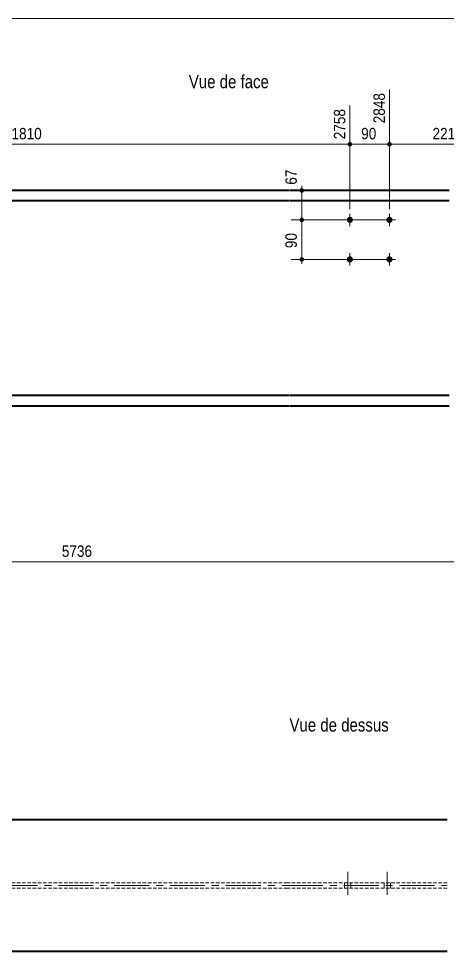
# Model space of a CAD drawing. Header units: millimetres. Extents: x 2 to 584, y 5 to 405.
# Drawn here: x 203.2 to 300.6, y 192.8 to 405 of the extents above; entities that cross this region are included whole.
import ezdxf

# ---------------------------------------------------------------- set-up
doc = ezdxf.new("R2010")
doc.units = ezdxf.units.MM
for name, pattern in [('AXES', [12.7, 7.9375, -1.5875, 1.5875, -1.5875]), ('CACHE2', [1.190625, 0.79375, -0.396875]), ('INTERROMPUX2', [9.525, 6.35, -3.175])]:
    doc.linetypes.add(name, pattern=pattern)
for name, color, linetype, lineweight in [('Autre type objet', 1, 'Continuous', 0), ('Axe', 1, 'Continuous', 0), ('Boulon', 7, 'Continuous', 0), ('Cache', 7, 'Continuous', 0), ('Cotation', 7, 'Continuous', 0), ('Feuille dessin', 5, 'Continuous', 0), ('Piece', 2, 'Continuous', 0)]:
    doc.layers.add(name, color=color, linetype=linetype, lineweight=lineweight)
doc.styles.add('ARIAL', font='ARIAL.TTF')
doc.styles.add('COMIC_SANS_MS', font='COMIC.TTF')

# ---------------------------------------------------------------- blocks, each defined once
blk = doc.blocks.new('*A8')
at = {"layer": 'Boulon'}
for points in [[(279.19, 359.19), (279.19, 359.15), (279.18, 359.12), (279.18, 359.08), (279.17, 359.05), (279.16, 359.02), (279.15, 358.98), (279.14, 358.95), (279.12, 358.92), (279.11, 358.89), (279.09, 358.86), (279.07, 358.83), (279.05, 358.8), (279.03, 358.78), (279.01, 358.75), (278.99, 358.73), (278.96, 358.7), (278.94, 358.68), (278.91, 358.66), (278.88, 358.64), (278.85, 358.62), (278.82, 358.6), (278.79, 358.59), (278.76, 358.57), (278.73, 358.56), (278.69, 358.55), (278.66, 358.54), (278.63, 358.53), (278.59, 358.53), (278.56, 358.52), (278.53, 358.52), (278.49, 358.52), (278.46, 358.52), (278.42, 358.52), (278.39, 358.53), (278.35, 358.53), (278.32, 358.54), (278.29, 358.55), (278.26, 358.56), (278.22, 358.57), (278.19, 358.59), (278.16, 358.6), (278.13, 358.62), (278.1, 358.64), (278.07, 358.66), (278.05, 358.68), (278.02, 358.7), (278, 358.73), (277.97, 358.75), (277.95, 358.78), (277.93, 358.8), (277.91, 358.83), (277.89, 358.86), (277.87, 358.89), (277.86, 358.92), (277.84, 358.95), (277.83, 358.98), (277.82, 359.02), (277.81, 359.05), (277.8, 359.08), (277.8, 359.12), (277.79, 359.15), (277.79, 359.19), (277.79, 359.22), (277.79, 359.26), (277.79, 359.29), (277.8, 359.32), (277.8, 359.36), (277.81, 359.39), (277.82, 359.42), (277.83, 359.46), (277.84, 359.49), (277.86, 359.52), (277.87, 359.55), (277.89, 359.58), (277.91, 359.61), (277.93, 359.64), (277.95, 359.66), (277.97, 359.69), (278, 359.72), (278.02, 359.74), (278.05, 359.76), (278.07, 359.78), (278.1, 359.8), (278.13, 359.82), (278.16, 359.84), (278.19, 359.85), (278.22, 359.87), (278.26, 359.88), (278.29, 359.89), (278.32, 359.9), (278.35, 359.91), (278.39, 359.91), (278.42, 359.92), (278.46, 359.92), (278.49, 359.92), (278.53, 359.92), (278.56, 359.92), (278.59, 359.91), (278.63, 359.91), (278.66, 359.9), (278.69, 359.89), (278.73, 359.88), (278.76, 359.87), (278.79, 359.85), (278.82, 359.84), (278.85, 359.82), (278.88, 359.8), (278.91, 359.78), (278.94, 359.76), (278.96, 359.74), (278.99, 359.72), (279.01, 359.69), (279.03, 359.66), (279.05, 359.64), (279.07, 359.61), (279.09, 359.58), (279.11, 359.55), (279.12, 359.52), (279.14, 359.49), (279.15, 359.46), (279.16, 359.42), (279.17, 359.39), (279.18, 359.36), (279.18, 359.32), (279.19, 359.29), (279.19, 359.26), (279.19, 359.22)], [(279.19, 350.19), (279.19, 350.15), (279.18, 350.12), (279.18, 350.08), (279.17, 350.05), (279.16, 350.02), (279.15, 349.98), (279.14, 349.95), (279.12, 349.92), (279.11, 349.89), (279.09, 349.86), (279.07, 349.83), (279.05, 349.8), (279.03, 349.78), (279.01, 349.75), (278.99, 349.73), (278.96, 349.7), (278.94, 349.68), (278.91, 349.66), (278.88, 349.64), (278.85, 349.62), (278.82, 349.6), (278.79, 349.59), (278.76, 349.57), (278.73, 349.56), (278.69, 349.55), (278.66, 349.54), (278.63, 349.53), (278.59, 349.53), (278.56, 349.52), (278.53, 349.52), (278.49, 349.52), (278.46, 349.52), (278.42, 349.52), (278.39, 349.53), (278.35, 349.53), (278.32, 349.54), (278.29, 349.55), (278.26, 349.56), (278.22, 349.57), (278.19, 349.59), (278.16, 349.6), (278.13, 349.62), (278.1, 349.64), (278.07, 349.66), (278.05, 349.68), (278.02, 349.7), (278, 349.73), (277.97, 349.75), (277.95, 349.78), (277.93, 349.8), (277.91, 349.83), (277.89, 349.86), (277.87, 349.89), (277.86, 349.92), (277.84, 349.95), (277.83, 349.98), (277.82, 350.02), (277.81, 350.05), (277.8, 350.08), (277.8, 350.12), (277.79, 350.15), (277.79, 350.19), (277.79, 350.22), (277.79, 350.26), (277.79, 350.29), (277.8, 350.32), (277.8, 350.36), (277.81, 350.39), (277.82, 350.42), (277.83, 350.46), (277.84, 350.49), (277.86, 350.52), (277.87, 350.55), (277.89, 350.58), (277.91, 350.61), (277.93, 350.64), (277.95, 350.66), (277.97, 350.69), (278, 350.72), (278.02, 350.74), (278.05, 350.76), (278.07, 350.78), (278.1, 350.8), (278.13, 350.82), (278.16, 350.84), (278.19, 350.85), (278.22, 350.87), (278.26, 350.88), (278.29, 350.89), (278.32, 350.9), (278.35, 350.91), (278.39, 350.91), (278.42, 350.92), (278.46, 350.92), (278.49, 350.92), (278.53, 350.92), (278.56, 350.92), (278.59, 350.91), (278.63, 350.91), (278.66, 350.9), (278.69, 350.89), (278.73, 350.88), (278.76, 350.87), (278.79, 350.85), (278.82, 350.84), (278.85, 350.82), (278.88, 350.8), (278.91, 350.78), (278.94, 350.76), (278.96, 350.74), (278.99, 350.72), (279.01, 350.69), (279.03, 350.66), (279.05, 350.64), (279.07, 350.61), (279.09, 350.58), (279.11, 350.55), (279.12, 350.52), (279.14, 350.49), (279.15, 350.46), (279.16, 350.42), (279.17, 350.39), (279.18, 350.36), (279.18, 350.32), (279.19, 350.29), (279.19, 350.26), (279.19, 350.22)]]:
    blk.add_hatch(color=256, dxfattribs=at).paths.add_polyline_path(points, flags=17)
at = {"layer": 'Boulon', "linetype": 'Continuous', "lineweight": 0}
for p, q in [((277.09, 359.22), (279.89, 359.22)), ((278.49, 360.62), (278.49, 357.82)), ((277.09, 350.22), (279.89, 350.22)), ((278.49, 351.62), (278.49, 348.82))]:
    blk.add_line(p, q, dxfattribs=at)
blk = doc.blocks.new('*A9')
at = {"layer": 'Boulon'}
for points in [[(288.19, 359.19), (288.19, 359.15), (288.18, 359.12), (288.18, 359.08), (288.17, 359.05), (288.16, 359.02), (288.15, 358.98), (288.14, 358.95), (288.12, 358.92), (288.11, 358.89), (288.09, 358.86), (288.07, 358.83), (288.05, 358.8), (288.03, 358.78), (288.01, 358.75), (287.99, 358.73), (287.96, 358.7), (287.94, 358.68), (287.91, 358.66), (287.88, 358.64), (287.85, 358.62), (287.82, 358.6), (287.79, 358.59), (287.76, 358.57), (287.73, 358.56), (287.69, 358.55), (287.66, 358.54), (287.63, 358.53), (287.59, 358.53), (287.56, 358.52), (287.53, 358.52), (287.49, 358.52), (287.46, 358.52), (287.42, 358.52), (287.39, 358.53), (287.35, 358.53), (287.32, 358.54), (287.29, 358.55), (287.26, 358.56), (287.22, 358.57), (287.19, 358.59), (287.16, 358.6), (287.13, 358.62), (287.1, 358.64), (287.07, 358.66), (287.05, 358.68), (287.02, 358.7), (287, 358.73), (286.97, 358.75), (286.95, 358.78), (286.93, 358.8), (286.91, 358.83), (286.89, 358.86), (286.87, 358.89), (286.86, 358.92), (286.84, 358.95), (286.83, 358.98), (286.82, 359.02), (286.81, 359.05), (286.8, 359.08), (286.8, 359.12), (286.79, 359.15), (286.79, 359.19), (286.79, 359.22), (286.79, 359.26), (286.79, 359.29), (286.8, 359.32), (286.8, 359.36), (286.81, 359.39), (286.82, 359.42), (286.83, 359.46), (286.84, 359.49), (286.86, 359.52), (286.87, 359.55), (286.89, 359.58), (286.91, 359.61), (286.93, 359.64), (286.95, 359.66), (286.97, 359.69), (287, 359.72), (287.02, 359.74), (287.05, 359.76), (287.07, 359.78), (287.1, 359.8), (287.13, 359.82), (287.16, 359.84), (287.19, 359.85), (287.22, 359.87), (287.26, 359.88), (287.29, 359.89), (287.32, 359.9), (287.35, 359.91), (287.39, 359.91), (287.42, 359.92), (287.46, 359.92), (287.49, 359.92), (287.53, 359.92), (287.56, 359.92), (287.59, 359.91), (287.63, 359.91), (287.66, 359.9), (287.69, 359.89), (287.73, 359.88), (287.76, 359.87), (287.79, 359.85), (287.82, 359.84), (287.85, 359.82), (287.88, 359.8), (287.91, 359.78), (287.94, 359.76), (287.96, 359.74), (287.99, 359.72), (288.01, 359.69), (288.03, 359.66), (288.05, 359.64), (288.07, 359.61), (288.09, 359.58), (288.11, 359.55), (288.12, 359.52), (288.14, 359.49), (288.15, 359.46), (288.16, 359.42), (288.17, 359.39), (288.18, 359.36), (288.18, 359.32), (288.19, 359.29), (288.19, 359.26), (288.19, 359.22)], [(288.19, 350.19), (288.19, 350.15), (288.18, 350.12), (288.18, 350.08), (288.17, 350.05), (288.16, 350.02), (288.15, 349.98), (288.14, 349.95), (288.12, 349.92), (288.11, 349.89), (288.09, 349.86), (288.07, 349.83), (288.05, 349.8), (288.03, 349.78), (288.01, 349.75), (287.99, 349.73), (287.96, 349.7), (287.94, 349.68), (287.91, 349.66), (287.88, 349.64), (287.85, 349.62), (287.82, 349.6), (287.79, 349.59), (287.76, 349.57), (287.73, 349.56), (287.69, 349.55), (287.66, 349.54), (287.63, 349.53), (287.59, 349.53), (287.56, 349.52), (287.53, 349.52), (287.49, 349.52), (287.46, 349.52), (287.42, 349.52), (287.39, 349.53), (287.35, 349.53), (287.32, 349.54), (287.29, 349.55), (287.26, 349.56), (287.22, 349.57), (287.19, 349.59), (287.16, 349.6), (287.13, 349.62), (287.1, 349.64), (287.07, 349.66), (287.05, 349.68), (287.02, 349.7), (287, 349.73), (286.97, 349.75), (286.95, 349.78), (286.93, 349.8), (286.91, 349.83), (286.89, 349.86), (286.87, 349.89), (286.86, 349.92), (286.84, 349.95), (286.83, 349.98), (286.82, 350.02), (286.81, 350.05), (286.8, 350.08), (286.8, 350.12), (286.79, 350.15), (286.79, 350.19), (286.79, 350.22), (286.79, 350.26), (286.79, 350.29), (286.8, 350.32), (286.8, 350.36), (286.81, 350.39), (286.82, 350.42), (286.83, 350.46), (286.84, 350.49), (286.86, 350.52), (286.87, 350.55), (286.89, 350.58), (286.91, 350.61), (286.93, 350.64), (286.95, 350.66), (286.97, 350.69), (287, 350.72), (287.02, 350.74), (287.05, 350.76), (287.07, 350.78), (287.1, 350.8), (287.13, 350.82), (287.16, 350.84), (287.19, 350.85), (287.22, 350.87), (287.26, 350.88), (287.29, 350.89), (287.32, 350.9), (287.35, 350.91), (287.39, 350.91), (287.42, 350.92), (287.46, 350.92), (287.49, 350.92), (287.53, 350.92), (287.56, 350.92), (287.59, 350.91), (287.63, 350.91), (287.66, 350.9), (287.69, 350.89), (287.73, 350.88), (287.76, 350.87), (287.79, 350.85), (287.82, 350.84), (287.85, 350.82), (287.88, 350.8), (287.91, 350.78), (287.94, 350.76), (287.96, 350.74), (287.99, 350.72), (288.01, 350.69), (288.03, 350.66), (288.05, 350.64), (288.07, 350.61), (288.09, 350.58), (288.11, 350.55), (288.12, 350.52), (288.14, 350.49), (288.15, 350.46), (288.16, 350.42), (288.17, 350.39), (288.18, 350.36), (288.18, 350.32), (288.19, 350.29), (288.19, 350.26), (288.19, 350.22)]]:
    blk.add_hatch(color=256, dxfattribs=at).paths.add_polyline_path(points, flags=17)
at = {"layer": 'Boulon', "linetype": 'Continuous', "lineweight": 0}
for p, q in [((286.09, 359.22), (288.89, 359.22)), ((287.49, 360.62), (287.49, 357.82)), ((286.09, 350.22), (288.89, 350.22)), ((287.49, 351.62), (287.49, 348.82))]:
    blk.add_line(p, q, dxfattribs=at)
blk = doc.blocks.new('*A19')
at = {"layer": 'Piece', "color": 2, "linetype": 'Continuous', "lineweight": 40}
for p, q in [((264.794314, 365.920679), (37.548143, 365.920679)), ((301.088245, 365.920679), (264.894314, 365.920679)), ((38.238115, 363.620679), (264.794314, 363.620679)), ((264.894314, 363.620679), (301.088245, 363.620679)), ((264.794314, 319.220679), (51.557591, 319.220679)), ((301.088245, 319.220679), (264.894314, 319.220679)), ((52.247563, 316.920679), (264.794314, 316.920679)), ((264.894314, 316.920679), (301.088245, 316.920679))]:
    blk.add_line(p, q, dxfattribs=at)
blk = doc.blocks.new('*A37')
at = {"layer": 'Boulon', "linetype": 'INTERROMPUX2', "lineweight": 0}
for p, q in [((278.002396, 205.611958), (278.002396, 210.911958)), ((278.002396, 205.611958), (278.002396, 210.911958)), ((277.302396, 207.187441), (277.302396, 208.387441)), ((277.302396, 207.187441), (277.302396, 208.387441)), ((278.702396, 207.187441), (278.702396, 208.387441)), ((278.702396, 207.187441), (278.702396, 208.387441))]:
    blk.add_line(p, q, dxfattribs=at)
blk = doc.blocks.new('*A38')
at = {"layer": 'Boulon', "linetype": 'INTERROMPUX2', "lineweight": 0}
for p, q in [((287.002396, 205.611958), (287.002396, 210.911958)), ((287.002396, 205.611958), (287.002396, 210.911958)), ((286.302396, 207.187441), (286.302396, 208.387441)), ((286.302396, 207.187441), (286.302396, 208.387441)), ((287.702396, 207.187441), (287.702396, 208.387441)), ((287.702396, 207.187441), (287.702396, 208.387441))]:
    blk.add_line(p, q, dxfattribs=at)
blk = doc.blocks.new('*A48')
at = {"layer": 'Axe', "color": 1, "linetype": 'AXES', "lineweight": 15}
for p, q in [((34.408969, 207.787441), (264.30543, 207.787441)), ((264.40543, 207.787441), (300.599361, 207.787441))]:
    blk.add_line(p, q, dxfattribs=at)
at = {"layer": 'Cache', "color": 7, "linetype": 'CACHE2', "lineweight": 20}
for p, q in [((264.30543, 208.387441), (37.749232, 208.387441)), ((300.599361, 208.387441), (264.40543, 208.387441)), ((264.30543, 207.187441), (37.749232, 207.187441)), ((300.599361, 207.187441), (264.40543, 207.187441))]:
    blk.add_line(p, q, dxfattribs=at)
at = {"layer": 'Piece', "color": 2, "linetype": 'Continuous', "lineweight": 40}
for p, q in [((37.059259, 222.787441), (264.30543, 222.787441)), ((264.40543, 222.787441), (300.599361, 222.787441)), ((264.30543, 192.787441), (37.059259, 192.787441)), ((300.599361, 192.787441), (264.40543, 192.787441))]:
    blk.add_line(p, q, dxfattribs=at)
blk = doc.blocks.new('*A63')
at = {"layer": 'Feuille dessin', "linetype": 'Continuous', "lineweight": 0}
blk.add_line((579, 405), (5, 405), dxfattribs=at)
blk = doc.blocks.new('*A73')
at = {"layer": 'Cotation'}
for points in [[(287.47, 375.9), (287.44, 375.9), (287.41, 375.91), (287.39, 375.91), (287.36, 375.92), (287.34, 375.92), (287.32, 375.93), (287.29, 375.94), (287.27, 375.95), (287.25, 375.96), (287.22, 375.97), (287.2, 375.99), (287.18, 376), (287.16, 376.02), (287.14, 376.04), (287.12, 376.05), (287.11, 376.07), (287.09, 376.09), (287.07, 376.11), (287.06, 376.13), (287.05, 376.15), (287.03, 376.18), (287.02, 376.2), (287.01, 376.22), (287, 376.25), (286.99, 376.27), (286.99, 376.29), (286.98, 376.32), (286.98, 376.34), (286.97, 376.37), (286.97, 376.4), (286.97, 376.42), (286.97, 376.45), (286.97, 376.47), (286.98, 376.5), (286.98, 376.52), (286.99, 376.55), (286.99, 376.57), (287, 376.6), (287.01, 376.62), (287.02, 376.64), (287.03, 376.67), (287.05, 376.69), (287.06, 376.71), (287.07, 376.73), (287.09, 376.75), (287.11, 376.77), (287.12, 376.79), (287.14, 376.81), (287.16, 376.82), (287.18, 376.84), (287.2, 376.85), (287.22, 376.87), (287.25, 376.88), (287.27, 376.89), (287.29, 376.9), (287.32, 376.91), (287.34, 376.92), (287.36, 376.93), (287.39, 376.93), (287.41, 376.94), (287.44, 376.94), (287.47, 376.94), (287.49, 376.94), (287.52, 376.94), (287.54, 376.94), (287.57, 376.94), (287.59, 376.93), (287.62, 376.93), (287.64, 376.92), (287.67, 376.91), (287.69, 376.9), (287.71, 376.89), (287.74, 376.88), (287.76, 376.87), (287.78, 376.85), (287.8, 376.84), (287.82, 376.82), (287.84, 376.81), (287.86, 376.79), (287.88, 376.77), (287.89, 376.75), (287.91, 376.73), (287.92, 376.71), (287.94, 376.69), (287.95, 376.67), (287.96, 376.64), (287.97, 376.62), (287.98, 376.6), (287.99, 376.57), (288, 376.55), (288, 376.52), (288.01, 376.5), (288.01, 376.47), (288.01, 376.45), (288.01, 376.42), (288.01, 376.4), (288.01, 376.37), (288.01, 376.34), (288, 376.32), (288, 376.29), (287.99, 376.27), (287.98, 376.25), (287.97, 376.22), (287.96, 376.2), (287.95, 376.18), (287.94, 376.15), (287.92, 376.13), (287.91, 376.11), (287.89, 376.09), (287.88, 376.07), (287.86, 376.05), (287.84, 376.04), (287.82, 376.02), (287.8, 376), (287.78, 375.99), (287.76, 375.97), (287.74, 375.96), (287.71, 375.95), (287.69, 375.94), (287.67, 375.93), (287.64, 375.92), (287.62, 375.92), (287.59, 375.91), (287.57, 375.91), (287.54, 375.9), (287.52, 375.9), (287.49, 375.9)], [(314.76, 375.9), (314.73, 375.9), (314.71, 375.91), (314.68, 375.91), (314.66, 375.92), (314.63, 375.92), (314.61, 375.93), (314.59, 375.94), (314.56, 375.95), (314.54, 375.96), (314.52, 375.97), (314.5, 375.99), (314.48, 376), (314.46, 376.02), (314.44, 376.04), (314.42, 376.05), (314.4, 376.07), (314.38, 376.09), (314.37, 376.11), (314.35, 376.13), (314.34, 376.15), (314.33, 376.18), (314.32, 376.2), (314.3, 376.22), (314.3, 376.25), (314.29, 376.27), (314.28, 376.29), (314.28, 376.32), (314.27, 376.34), (314.27, 376.37), (314.27, 376.4), (314.27, 376.42), (314.27, 376.45), (314.27, 376.47), (314.27, 376.5), (314.28, 376.52), (314.28, 376.55), (314.29, 376.57), (314.3, 376.6), (314.3, 376.62), (314.32, 376.64), (314.33, 376.67), (314.34, 376.69), (314.35, 376.71), (314.37, 376.73), (314.38, 376.75), (314.4, 376.77), (314.42, 376.79), (314.44, 376.81), (314.46, 376.82), (314.48, 376.84), (314.5, 376.85), (314.52, 376.87), (314.54, 376.88), (314.56, 376.89), (314.59, 376.9), (314.61, 376.91), (314.63, 376.92), (314.66, 376.93), (314.68, 376.93), (314.71, 376.94), (314.73, 376.94), (314.76, 376.94), (314.79, 376.94), (314.81, 376.94), (314.84, 376.94), (314.86, 376.94), (314.89, 376.93), (314.91, 376.93), (314.94, 376.92), (314.96, 376.91), (314.98, 376.9), (315.01, 376.89), (315.03, 376.88), (315.05, 376.87), (315.07, 376.85), (315.09, 376.84), (315.12, 376.82), (315.13, 376.81), (315.15, 376.79), (315.17, 376.77), (315.19, 376.75), (315.2, 376.73), (315.22, 376.71), (315.23, 376.69), (315.24, 376.67), (315.26, 376.64), (315.27, 376.62), (315.27, 376.6), (315.28, 376.57), (315.29, 376.55), (315.3, 376.52), (315.3, 376.5), (315.3, 376.47), (315.3, 376.45), (315.31, 376.42), (315.3, 376.4), (315.3, 376.37), (315.3, 376.34), (315.3, 376.32), (315.29, 376.29), (315.28, 376.27), (315.27, 376.25), (315.27, 376.22), (315.26, 376.2), (315.24, 376.18), (315.23, 376.15), (315.22, 376.13), (315.2, 376.11), (315.19, 376.09), (315.17, 376.07), (315.15, 376.05), (315.13, 376.04), (315.12, 376.02), (315.09, 376), (315.07, 375.99), (315.05, 375.97), (315.03, 375.96), (315.01, 375.95), (314.98, 375.94), (314.96, 375.93), (314.94, 375.92), (314.91, 375.92), (314.89, 375.91), (314.86, 375.91), (314.84, 375.9), (314.81, 375.9), (314.79, 375.9)]]:
    blk.add_hatch(color=256, dxfattribs=at).paths.add_polyline_path(points, flags=17)
at = {"layer": 'Cotation', "linetype": 'Continuous', "lineweight": 0}
for p, q in [((287.49, 361.62), (287.49, 388.91)), ((314.79, 361.62), (314.79, 385.27)), ((288.53, 376.42), (286.45, 376.42)), ((287.49, 376.42), (286.45, 376.42)), ((287.49, 377.46), (287.49, 375.38)), ((287.49, 376.42), (314.79, 376.42)), ((315.83, 376.42), (313.75, 376.42)), ((314.79, 377.46), (314.79, 375.38)), ((314.79, 376.42), (315.83, 376.42))]:
    blk.add_line(p, q, dxfattribs=at)
at = {"layer": 'Cotation'}
for p in [(287.49, 376.42), (314.79, 376.42)]:
    blk.add_point(p, dxfattribs=at)
at = {"layer": 'Cotation', "style": 'ARIAL', "width": 0.85}
blk.add_text('5058', height=2.6, rotation=90.0002, dxfattribs=at).set_placement((313.75, 377.56))
blk.add_text('2210', height=2.6, dxfattribs=at).set_placement((297.28, 377.54))
blk = doc.blocks.new('*A91')
at = {"layer": 'Autre type objet', "style": 'COMIC_SANS_MS', "width": 0.85}
blk.add_text('Vue de face', height=3, dxfattribs=at).set_placement((241.87597, 389.16911))
blk = doc.blocks.new('*A93')
at = {"layer": 'Cotation'}
for points in [[(267.52, 358.7), (267.5, 358.7), (267.47, 358.71), (267.45, 358.71), (267.42, 358.72), (267.4, 358.72), (267.37, 358.73), (267.35, 358.74), (267.33, 358.75), (267.3, 358.76), (267.28, 358.77), (267.26, 358.79), (267.24, 358.8), (267.22, 358.82), (267.2, 358.84), (267.18, 358.85), (267.16, 358.87), (267.15, 358.89), (267.13, 358.91), (267.12, 358.93), (267.1, 358.95), (267.09, 358.98), (267.08, 359), (267.07, 359.02), (267.06, 359.05), (267.05, 359.07), (267.04, 359.09), (267.04, 359.12), (267.03, 359.14), (267.03, 359.17), (267.03, 359.2), (267.03, 359.22), (267.03, 359.25), (267.03, 359.27), (267.03, 359.3), (267.04, 359.32), (267.04, 359.35), (267.05, 359.37), (267.06, 359.4), (267.07, 359.42), (267.08, 359.44), (267.09, 359.47), (267.1, 359.49), (267.12, 359.51), (267.13, 359.53), (267.15, 359.55), (267.16, 359.57), (267.18, 359.59), (267.2, 359.61), (267.22, 359.62), (267.24, 359.64), (267.26, 359.65), (267.28, 359.67), (267.3, 359.68), (267.33, 359.69), (267.35, 359.7), (267.37, 359.71), (267.4, 359.72), (267.42, 359.73), (267.45, 359.73), (267.47, 359.74), (267.5, 359.74), (267.52, 359.74), (267.55, 359.74), (267.57, 359.74), (267.6, 359.74), (267.62, 359.74), (267.65, 359.73), (267.67, 359.73), (267.7, 359.72), (267.72, 359.71), (267.75, 359.7), (267.77, 359.69), (267.79, 359.68), (267.82, 359.67), (267.84, 359.65), (267.86, 359.64), (267.88, 359.62), (267.9, 359.61), (267.92, 359.59), (267.93, 359.57), (267.95, 359.55), (267.97, 359.53), (267.98, 359.51), (267.99, 359.49), (268.01, 359.47), (268.02, 359.44), (268.03, 359.42), (268.04, 359.4), (268.05, 359.37), (268.05, 359.35), (268.06, 359.32), (268.06, 359.3), (268.07, 359.27), (268.07, 359.25), (268.07, 359.22), (268.07, 359.2), (268.07, 359.17), (268.06, 359.14), (268.06, 359.12), (268.05, 359.09), (268.05, 359.07), (268.04, 359.05), (268.03, 359.02), (268.02, 359), (268.01, 358.98), (267.99, 358.95), (267.98, 358.93), (267.97, 358.91), (267.95, 358.89), (267.93, 358.87), (267.92, 358.85), (267.9, 358.84), (267.88, 358.82), (267.86, 358.8), (267.84, 358.79), (267.82, 358.77), (267.79, 358.76), (267.77, 358.75), (267.75, 358.74), (267.72, 358.73), (267.7, 358.72), (267.67, 358.72), (267.65, 358.71), (267.62, 358.71), (267.6, 358.7), (267.57, 358.7), (267.55, 358.7)], [(267.52, 349.7), (267.5, 349.7), (267.47, 349.71), (267.45, 349.71), (267.42, 349.72), (267.4, 349.72), (267.37, 349.73), (267.35, 349.74), (267.33, 349.75), (267.3, 349.76), (267.28, 349.77), (267.26, 349.79), (267.24, 349.8), (267.22, 349.82), (267.2, 349.84), (267.18, 349.85), (267.16, 349.87), (267.15, 349.89), (267.13, 349.91), (267.12, 349.93), (267.1, 349.95), (267.09, 349.98), (267.08, 350), (267.07, 350.02), (267.06, 350.05), (267.05, 350.07), (267.04, 350.09), (267.04, 350.12), (267.03, 350.14), (267.03, 350.17), (267.03, 350.2), (267.03, 350.22), (267.03, 350.25), (267.03, 350.27), (267.03, 350.3), (267.04, 350.32), (267.04, 350.35), (267.05, 350.37), (267.06, 350.4), (267.07, 350.42), (267.08, 350.44), (267.09, 350.47), (267.1, 350.49), (267.12, 350.51), (267.13, 350.53), (267.15, 350.55), (267.16, 350.57), (267.18, 350.59), (267.2, 350.61), (267.22, 350.62), (267.24, 350.64), (267.26, 350.65), (267.28, 350.67), (267.3, 350.68), (267.33, 350.69), (267.35, 350.7), (267.37, 350.71), (267.4, 350.72), (267.42, 350.73), (267.45, 350.73), (267.47, 350.74), (267.5, 350.74), (267.52, 350.74), (267.55, 350.74), (267.57, 350.74), (267.6, 350.74), (267.62, 350.74), (267.65, 350.73), (267.67, 350.73), (267.7, 350.72), (267.72, 350.71), (267.75, 350.7), (267.77, 350.69), (267.79, 350.68), (267.82, 350.67), (267.84, 350.65), (267.86, 350.64), (267.88, 350.62), (267.9, 350.61), (267.92, 350.59), (267.93, 350.57), (267.95, 350.55), (267.97, 350.53), (267.98, 350.51), (267.99, 350.49), (268.01, 350.47), (268.02, 350.44), (268.03, 350.42), (268.04, 350.4), (268.05, 350.37), (268.05, 350.35), (268.06, 350.32), (268.06, 350.3), (268.07, 350.27), (268.07, 350.25), (268.07, 350.22), (268.07, 350.2), (268.07, 350.17), (268.06, 350.14), (268.06, 350.12), (268.05, 350.09), (268.05, 350.07), (268.04, 350.05), (268.03, 350.02), (268.02, 350), (268.01, 349.98), (267.99, 349.95), (267.98, 349.93), (267.97, 349.91), (267.95, 349.89), (267.93, 349.87), (267.92, 349.85), (267.9, 349.84), (267.88, 349.82), (267.86, 349.8), (267.84, 349.79), (267.82, 349.77), (267.79, 349.76), (267.77, 349.75), (267.75, 349.74), (267.72, 349.73), (267.7, 349.72), (267.67, 349.72), (267.65, 349.71), (267.62, 349.71), (267.6, 349.7), (267.57, 349.7), (267.55, 349.7)]]:
    blk.add_hatch(color=256, dxfattribs=at).paths.add_polyline_path(points, flags=17)
at = {"layer": 'Cotation', "linetype": 'Continuous', "lineweight": 0}
for p, q in [((286.49, 359.22), (265.13, 359.22)), ((266.51, 359.22), (268.59, 359.22)), ((267.55, 360.26), (267.55, 358.18)), ((267.55, 359.22), (267.55, 360.26)), ((267.55, 350.22), (267.55, 359.22)), ((286.49, 350.22), (265.13, 350.22)), ((266.51, 350.22), (268.59, 350.22)), ((267.55, 351.26), (267.55, 349.18)), ((267.55, 350.22), (267.55, 349.18))]:
    blk.add_line(p, q, dxfattribs=at)
at = {"layer": 'Cotation'}
for p in [(267.55, 359.22), (267.55, 350.22)]:
    blk.add_point(p, dxfattribs=at)
at = {"layer": 'Cotation', "style": 'ARIAL', "width": 0.85}
blk.add_text('90', height=2.6, rotation=90.0002, dxfattribs=at).set_placement((266.43, 352.79))
blk = doc.blocks.new('*A94')
at = {"layer": 'Cotation'}
for points in [[(267.52, 365.4), (267.5, 365.4), (267.47, 365.41), (267.45, 365.41), (267.42, 365.42), (267.4, 365.42), (267.37, 365.43), (267.35, 365.44), (267.33, 365.45), (267.3, 365.46), (267.28, 365.47), (267.26, 365.49), (267.24, 365.5), (267.22, 365.52), (267.2, 365.54), (267.18, 365.55), (267.16, 365.57), (267.15, 365.59), (267.13, 365.61), (267.12, 365.63), (267.1, 365.65), (267.09, 365.68), (267.08, 365.7), (267.07, 365.72), (267.06, 365.75), (267.05, 365.77), (267.04, 365.79), (267.04, 365.82), (267.03, 365.84), (267.03, 365.87), (267.03, 365.9), (267.03, 365.92), (267.03, 365.95), (267.03, 365.97), (267.03, 366), (267.04, 366.02), (267.04, 366.05), (267.05, 366.07), (267.06, 366.1), (267.07, 366.12), (267.08, 366.14), (267.09, 366.17), (267.1, 366.19), (267.12, 366.21), (267.13, 366.23), (267.15, 366.25), (267.16, 366.27), (267.18, 366.29), (267.2, 366.31), (267.22, 366.32), (267.24, 366.34), (267.26, 366.35), (267.28, 366.37), (267.3, 366.38), (267.33, 366.39), (267.35, 366.4), (267.37, 366.41), (267.4, 366.42), (267.42, 366.43), (267.45, 366.43), (267.47, 366.44), (267.5, 366.44), (267.52, 366.44), (267.55, 366.44), (267.57, 366.44), (267.6, 366.44), (267.62, 366.44), (267.65, 366.43), (267.67, 366.43), (267.7, 366.42), (267.72, 366.41), (267.75, 366.4), (267.77, 366.39), (267.79, 366.38), (267.82, 366.37), (267.84, 366.35), (267.86, 366.34), (267.88, 366.32), (267.9, 366.31), (267.92, 366.29), (267.93, 366.27), (267.95, 366.25), (267.97, 366.23), (267.98, 366.21), (267.99, 366.19), (268.01, 366.17), (268.02, 366.14), (268.03, 366.12), (268.04, 366.1), (268.05, 366.07), (268.05, 366.05), (268.06, 366.02), (268.06, 366), (268.07, 365.97), (268.07, 365.95), (268.07, 365.92), (268.07, 365.9), (268.07, 365.87), (268.06, 365.84), (268.06, 365.82), (268.05, 365.79), (268.05, 365.77), (268.04, 365.75), (268.03, 365.72), (268.02, 365.7), (268.01, 365.68), (267.99, 365.65), (267.98, 365.63), (267.97, 365.61), (267.95, 365.59), (267.93, 365.57), (267.92, 365.55), (267.9, 365.54), (267.88, 365.52), (267.86, 365.5), (267.84, 365.49), (267.82, 365.47), (267.79, 365.46), (267.77, 365.45), (267.75, 365.44), (267.72, 365.43), (267.7, 365.42), (267.67, 365.42), (267.65, 365.41), (267.62, 365.41), (267.6, 365.4), (267.57, 365.4), (267.55, 365.4)], [(267.52, 358.7), (267.5, 358.7), (267.47, 358.71), (267.45, 358.71), (267.42, 358.72), (267.4, 358.72), (267.37, 358.73), (267.35, 358.74), (267.33, 358.75), (267.3, 358.76), (267.28, 358.77), (267.26, 358.79), (267.24, 358.8), (267.22, 358.82), (267.2, 358.84), (267.18, 358.85), (267.16, 358.87), (267.15, 358.89), (267.13, 358.91), (267.12, 358.93), (267.1, 358.95), (267.09, 358.98), (267.08, 359), (267.07, 359.02), (267.06, 359.05), (267.05, 359.07), (267.04, 359.09), (267.04, 359.12), (267.03, 359.14), (267.03, 359.17), (267.03, 359.2), (267.03, 359.22), (267.03, 359.25), (267.03, 359.27), (267.03, 359.3), (267.04, 359.32), (267.04, 359.35), (267.05, 359.37), (267.06, 359.4), (267.07, 359.42), (267.08, 359.44), (267.09, 359.47), (267.1, 359.49), (267.12, 359.51), (267.13, 359.53), (267.15, 359.55), (267.16, 359.57), (267.18, 359.59), (267.2, 359.61), (267.22, 359.62), (267.24, 359.64), (267.26, 359.65), (267.28, 359.67), (267.3, 359.68), (267.33, 359.69), (267.35, 359.7), (267.37, 359.71), (267.4, 359.72), (267.42, 359.73), (267.45, 359.73), (267.47, 359.74), (267.5, 359.74), (267.52, 359.74), (267.55, 359.74), (267.57, 359.74), (267.6, 359.74), (267.62, 359.74), (267.65, 359.73), (267.67, 359.73), (267.7, 359.72), (267.72, 359.71), (267.75, 359.7), (267.77, 359.69), (267.79, 359.68), (267.82, 359.67), (267.84, 359.65), (267.86, 359.64), (267.88, 359.62), (267.9, 359.61), (267.92, 359.59), (267.93, 359.57), (267.95, 359.55), (267.97, 359.53), (267.98, 359.51), (267.99, 359.49), (268.01, 359.47), (268.02, 359.44), (268.03, 359.42), (268.04, 359.4), (268.05, 359.37), (268.05, 359.35), (268.06, 359.32), (268.06, 359.3), (268.07, 359.27), (268.07, 359.25), (268.07, 359.22), (268.07, 359.2), (268.07, 359.17), (268.06, 359.14), (268.06, 359.12), (268.05, 359.09), (268.05, 359.07), (268.04, 359.05), (268.03, 359.02), (268.02, 359), (268.01, 358.98), (267.99, 358.95), (267.98, 358.93), (267.97, 358.91), (267.95, 358.89), (267.93, 358.87), (267.92, 358.85), (267.9, 358.84), (267.88, 358.82), (267.86, 358.8), (267.84, 358.79), (267.82, 358.77), (267.79, 358.76), (267.77, 358.75), (267.75, 358.74), (267.72, 358.73), (267.7, 358.72), (267.67, 358.72), (267.65, 358.71), (267.62, 358.71), (267.6, 358.7), (267.57, 358.7), (267.55, 358.7)]]:
    blk.add_hatch(color=256, dxfattribs=at).paths.add_polyline_path(points, flags=17)
at = {"layer": 'Cotation', "linetype": 'Continuous', "lineweight": 0}
for p, q in [((267.3, 365.92), (265.13, 365.92)), ((266.51, 365.92), (268.59, 365.92)), ((267.55, 366.96), (267.55, 364.88)), ((267.55, 365.92), (267.55, 366.96)), ((267.55, 359.22), (267.55, 365.92)), ((286.49, 359.22), (265.13, 359.22)), ((266.51, 359.22), (268.59, 359.22)), ((267.55, 360.26), (267.55, 358.18)), ((267.55, 359.22), (267.55, 358.18))]:
    blk.add_line(p, q, dxfattribs=at)
at = {"layer": 'Cotation'}
for p in [(267.55, 365.92), (267.55, 359.22)]:
    blk.add_point(p, dxfattribs=at)
at = {"layer": 'Cotation', "style": 'ARIAL', "width": 0.85}
blk.add_text('67', height=2.6, rotation=90.0002, dxfattribs=at).set_placement((266.43, 367.22))
blk = doc.blocks.new('*A97')
at = {"layer": 'Cotation', "linetype": 'Continuous', "lineweight": 0}
blk.add_line((82.52, 281.42), (351.18, 281.42), dxfattribs=at)
at = {"layer": 'Cotation', "style": 'ARIAL', "width": 0.85}
blk.add_text('5736', height=2.6, dxfattribs=at).set_placement((213, 282.54))
blk = doc.blocks.new('*A108')
at = {"layer": 'Cotation'}
for points in [[(132.32, 375.9), (132.3, 375.9), (132.27, 375.91), (132.25, 375.91), (132.22, 375.92), (132.2, 375.92), (132.17, 375.93), (132.15, 375.94), (132.12, 375.95), (132.1, 375.96), (132.08, 375.97), (132.06, 375.99), (132.04, 376), (132.02, 376.02), (132, 376.04), (131.98, 376.05), (131.96, 376.07), (131.95, 376.09), (131.93, 376.11), (131.91, 376.13), (131.9, 376.15), (131.89, 376.18), (131.88, 376.2), (131.87, 376.22), (131.86, 376.25), (131.85, 376.27), (131.84, 376.29), (131.84, 376.32), (131.83, 376.34), (131.83, 376.37), (131.83, 376.4), (131.83, 376.42), (131.83, 376.45), (131.83, 376.47), (131.83, 376.5), (131.84, 376.52), (131.84, 376.55), (131.85, 376.57), (131.86, 376.6), (131.87, 376.62), (131.88, 376.64), (131.89, 376.67), (131.9, 376.69), (131.91, 376.71), (131.93, 376.73), (131.95, 376.75), (131.96, 376.77), (131.98, 376.79), (132, 376.81), (132.02, 376.82), (132.04, 376.84), (132.06, 376.85), (132.08, 376.87), (132.1, 376.88), (132.12, 376.89), (132.15, 376.9), (132.17, 376.91), (132.2, 376.92), (132.22, 376.93), (132.25, 376.93), (132.27, 376.94), (132.3, 376.94), (132.32, 376.94), (132.35, 376.94), (132.37, 376.94), (132.4, 376.94), (132.42, 376.94), (132.45, 376.93), (132.47, 376.93), (132.5, 376.92), (132.52, 376.91), (132.55, 376.9), (132.57, 376.89), (132.59, 376.88), (132.61, 376.87), (132.64, 376.85), (132.66, 376.84), (132.68, 376.82), (132.7, 376.81), (132.71, 376.79), (132.73, 376.77), (132.75, 376.75), (132.76, 376.73), (132.78, 376.71), (132.79, 376.69), (132.81, 376.67), (132.82, 376.64), (132.83, 376.62), (132.84, 376.6), (132.84, 376.57), (132.85, 376.55), (132.86, 376.52), (132.86, 376.5), (132.86, 376.47), (132.87, 376.45), (132.87, 376.42), (132.87, 376.4), (132.86, 376.37), (132.86, 376.34), (132.86, 376.32), (132.85, 376.29), (132.84, 376.27), (132.84, 376.25), (132.83, 376.22), (132.82, 376.2), (132.81, 376.18), (132.79, 376.15), (132.78, 376.13), (132.76, 376.11), (132.75, 376.09), (132.73, 376.07), (132.71, 376.05), (132.7, 376.04), (132.68, 376.02), (132.66, 376), (132.64, 375.99), (132.61, 375.97), (132.59, 375.96), (132.57, 375.95), (132.55, 375.94), (132.52, 375.93), (132.5, 375.92), (132.47, 375.92), (132.45, 375.91), (132.42, 375.91), (132.4, 375.9), (132.37, 375.9), (132.35, 375.9)], [(278.47, 375.9), (278.44, 375.9), (278.41, 375.91), (278.39, 375.91), (278.36, 375.92), (278.34, 375.92), (278.32, 375.93), (278.29, 375.94), (278.27, 375.95), (278.25, 375.96), (278.22, 375.97), (278.2, 375.99), (278.18, 376), (278.16, 376.02), (278.14, 376.04), (278.12, 376.05), (278.11, 376.07), (278.09, 376.09), (278.07, 376.11), (278.06, 376.13), (278.05, 376.15), (278.03, 376.18), (278.02, 376.2), (278.01, 376.22), (278, 376.25), (277.99, 376.27), (277.99, 376.29), (277.98, 376.32), (277.98, 376.34), (277.97, 376.37), (277.97, 376.4), (277.97, 376.42), (277.97, 376.45), (277.97, 376.47), (277.98, 376.5), (277.98, 376.52), (277.99, 376.55), (277.99, 376.57), (278, 376.6), (278.01, 376.62), (278.02, 376.64), (278.03, 376.67), (278.05, 376.69), (278.06, 376.71), (278.07, 376.73), (278.09, 376.75), (278.11, 376.77), (278.12, 376.79), (278.14, 376.81), (278.16, 376.82), (278.18, 376.84), (278.2, 376.85), (278.22, 376.87), (278.25, 376.88), (278.27, 376.89), (278.29, 376.9), (278.32, 376.91), (278.34, 376.92), (278.36, 376.93), (278.39, 376.93), (278.41, 376.94), (278.44, 376.94), (278.47, 376.94), (278.49, 376.94), (278.52, 376.94), (278.54, 376.94), (278.57, 376.94), (278.59, 376.93), (278.62, 376.93), (278.64, 376.92), (278.67, 376.91), (278.69, 376.9), (278.71, 376.89), (278.74, 376.88), (278.76, 376.87), (278.78, 376.85), (278.8, 376.84), (278.82, 376.82), (278.84, 376.81), (278.86, 376.79), (278.88, 376.77), (278.89, 376.75), (278.91, 376.73), (278.92, 376.71), (278.94, 376.69), (278.95, 376.67), (278.96, 376.64), (278.97, 376.62), (278.98, 376.6), (278.99, 376.57), (279, 376.55), (279, 376.52), (279.01, 376.5), (279.01, 376.47), (279.01, 376.45), (279.01, 376.42), (279.01, 376.4), (279.01, 376.37), (279.01, 376.34), (279, 376.32), (279, 376.29), (278.99, 376.27), (278.98, 376.25), (278.97, 376.22), (278.96, 376.2), (278.95, 376.18), (278.94, 376.15), (278.92, 376.13), (278.91, 376.11), (278.89, 376.09), (278.88, 376.07), (278.86, 376.05), (278.84, 376.04), (278.82, 376.02), (278.8, 376), (278.78, 375.99), (278.76, 375.97), (278.74, 375.96), (278.71, 375.95), (278.69, 375.94), (278.67, 375.93), (278.64, 375.92), (278.62, 375.92), (278.59, 375.91), (278.57, 375.91), (278.54, 375.9), (278.52, 375.9), (278.49, 375.9)]]:
    blk.add_hatch(color=256, dxfattribs=at).paths.add_polyline_path(points, flags=17)
at = {"layer": 'Cotation', "linetype": 'Continuous', "lineweight": 0}
for p, q in [((132.35, 361.62), (132.35, 386.99)), ((278.49, 361.62), (278.49, 385.27)), ((133.39, 376.42), (131.31, 376.42)), ((132.35, 376.42), (131.31, 376.42)), ((132.35, 377.46), (132.35, 375.38)), ((132.35, 376.42), (278.49, 376.42)), ((279.53, 376.42), (277.45, 376.42)), ((278.49, 377.46), (278.49, 375.38)), ((278.49, 376.42), (279.53, 376.42))]:
    blk.add_line(p, q, dxfattribs=at)
at = {"layer": 'Cotation'}
for p in [(132.35, 376.42), (278.49, 376.42)]:
    blk.add_point(p, dxfattribs=at)
at = {"layer": 'Cotation', "style": 'ARIAL', "width": 0.85}
blk.add_text('2758', height=2.6, rotation=90.0002, dxfattribs=at).set_placement((277.45, 377.56))
blk.add_text('1810', height=2.6, dxfattribs=at).set_placement((201.56, 377.54))
blk = doc.blocks.new('*A109')
at = {"layer": 'Cotation'}
for points in [[(278.47, 375.9), (278.44, 375.9), (278.41, 375.91), (278.39, 375.91), (278.36, 375.92), (278.34, 375.92), (278.32, 375.93), (278.29, 375.94), (278.27, 375.95), (278.25, 375.96), (278.22, 375.97), (278.2, 375.99), (278.18, 376), (278.16, 376.02), (278.14, 376.04), (278.12, 376.05), (278.11, 376.07), (278.09, 376.09), (278.07, 376.11), (278.06, 376.13), (278.05, 376.15), (278.03, 376.18), (278.02, 376.2), (278.01, 376.22), (278, 376.25), (277.99, 376.27), (277.99, 376.29), (277.98, 376.32), (277.98, 376.34), (277.97, 376.37), (277.97, 376.4), (277.97, 376.42), (277.97, 376.45), (277.97, 376.47), (277.98, 376.5), (277.98, 376.52), (277.99, 376.55), (277.99, 376.57), (278, 376.6), (278.01, 376.62), (278.02, 376.64), (278.03, 376.67), (278.05, 376.69), (278.06, 376.71), (278.07, 376.73), (278.09, 376.75), (278.11, 376.77), (278.12, 376.79), (278.14, 376.81), (278.16, 376.82), (278.18, 376.84), (278.2, 376.85), (278.22, 376.87), (278.25, 376.88), (278.27, 376.89), (278.29, 376.9), (278.32, 376.91), (278.34, 376.92), (278.36, 376.93), (278.39, 376.93), (278.41, 376.94), (278.44, 376.94), (278.47, 376.94), (278.49, 376.94), (278.52, 376.94), (278.54, 376.94), (278.57, 376.94), (278.59, 376.93), (278.62, 376.93), (278.64, 376.92), (278.67, 376.91), (278.69, 376.9), (278.71, 376.89), (278.74, 376.88), (278.76, 376.87), (278.78, 376.85), (278.8, 376.84), (278.82, 376.82), (278.84, 376.81), (278.86, 376.79), (278.88, 376.77), (278.89, 376.75), (278.91, 376.73), (278.92, 376.71), (278.94, 376.69), (278.95, 376.67), (278.96, 376.64), (278.97, 376.62), (278.98, 376.6), (278.99, 376.57), (279, 376.55), (279, 376.52), (279.01, 376.5), (279.01, 376.47), (279.01, 376.45), (279.01, 376.42), (279.01, 376.4), (279.01, 376.37), (279.01, 376.34), (279, 376.32), (279, 376.29), (278.99, 376.27), (278.98, 376.25), (278.97, 376.22), (278.96, 376.2), (278.95, 376.18), (278.94, 376.15), (278.92, 376.13), (278.91, 376.11), (278.89, 376.09), (278.88, 376.07), (278.86, 376.05), (278.84, 376.04), (278.82, 376.02), (278.8, 376), (278.78, 375.99), (278.76, 375.97), (278.74, 375.96), (278.71, 375.95), (278.69, 375.94), (278.67, 375.93), (278.64, 375.92), (278.62, 375.92), (278.59, 375.91), (278.57, 375.91), (278.54, 375.9), (278.52, 375.9), (278.49, 375.9)], [(287.47, 375.9), (287.44, 375.9), (287.41, 375.91), (287.39, 375.91), (287.36, 375.92), (287.34, 375.92), (287.32, 375.93), (287.29, 375.94), (287.27, 375.95), (287.25, 375.96), (287.22, 375.97), (287.2, 375.99), (287.18, 376), (287.16, 376.02), (287.14, 376.04), (287.12, 376.05), (287.11, 376.07), (287.09, 376.09), (287.07, 376.11), (287.06, 376.13), (287.05, 376.15), (287.03, 376.18), (287.02, 376.2), (287.01, 376.22), (287, 376.25), (286.99, 376.27), (286.99, 376.29), (286.98, 376.32), (286.98, 376.34), (286.97, 376.37), (286.97, 376.4), (286.97, 376.42), (286.97, 376.45), (286.97, 376.47), (286.98, 376.5), (286.98, 376.52), (286.99, 376.55), (286.99, 376.57), (287, 376.6), (287.01, 376.62), (287.02, 376.64), (287.03, 376.67), (287.05, 376.69), (287.06, 376.71), (287.07, 376.73), (287.09, 376.75), (287.11, 376.77), (287.12, 376.79), (287.14, 376.81), (287.16, 376.82), (287.18, 376.84), (287.2, 376.85), (287.22, 376.87), (287.25, 376.88), (287.27, 376.89), (287.29, 376.9), (287.32, 376.91), (287.34, 376.92), (287.36, 376.93), (287.39, 376.93), (287.41, 376.94), (287.44, 376.94), (287.47, 376.94), (287.49, 376.94), (287.52, 376.94), (287.54, 376.94), (287.57, 376.94), (287.59, 376.93), (287.62, 376.93), (287.64, 376.92), (287.67, 376.91), (287.69, 376.9), (287.71, 376.89), (287.74, 376.88), (287.76, 376.87), (287.78, 376.85), (287.8, 376.84), (287.82, 376.82), (287.84, 376.81), (287.86, 376.79), (287.88, 376.77), (287.89, 376.75), (287.91, 376.73), (287.92, 376.71), (287.94, 376.69), (287.95, 376.67), (287.96, 376.64), (287.97, 376.62), (287.98, 376.6), (287.99, 376.57), (288, 376.55), (288, 376.52), (288.01, 376.5), (288.01, 376.47), (288.01, 376.45), (288.01, 376.42), (288.01, 376.4), (288.01, 376.37), (288.01, 376.34), (288, 376.32), (288, 376.29), (287.99, 376.27), (287.98, 376.25), (287.97, 376.22), (287.96, 376.2), (287.95, 376.18), (287.94, 376.15), (287.92, 376.13), (287.91, 376.11), (287.89, 376.09), (287.88, 376.07), (287.86, 376.05), (287.84, 376.04), (287.82, 376.02), (287.8, 376), (287.78, 375.99), (287.76, 375.97), (287.74, 375.96), (287.71, 375.95), (287.69, 375.94), (287.67, 375.93), (287.64, 375.92), (287.62, 375.92), (287.59, 375.91), (287.57, 375.91), (287.54, 375.9), (287.52, 375.9), (287.49, 375.9)]]:
    blk.add_hatch(color=256, dxfattribs=at).paths.add_polyline_path(points, flags=17)
at = {"layer": 'Cotation', "linetype": 'Continuous', "lineweight": 0}
for p, q in [((287.49, 361.62), (287.49, 388.91)), ((278.49, 361.62), (278.49, 385.27)), ((279.53, 376.42), (277.45, 376.42)), ((278.49, 376.42), (277.45, 376.42)), ((278.49, 377.46), (278.49, 375.38)), ((278.49, 376.42), (287.49, 376.42)), ((288.53, 376.42), (286.45, 376.42)), ((287.49, 377.46), (287.49, 375.38)), ((287.49, 376.42), (288.53, 376.42))]:
    blk.add_line(p, q, dxfattribs=at)
at = {"layer": 'Cotation'}
for p in [(278.49, 376.42), (287.49, 376.42)]:
    blk.add_point(p, dxfattribs=at)
at = {"layer": 'Cotation', "style": 'ARIAL', "width": 0.85}
blk.add_text('2848', height=2.6, rotation=90.0002, dxfattribs=at).set_placement((286.45, 381.2))
blk.add_text('90', height=2.6, dxfattribs=at).set_placement((281.06, 377.54))
blk = doc.blocks.new('*A115')
at = {"layer": 'Autre type objet', "style": 'COMIC_SANS_MS', "width": 0.85}
blk.add_text('Vue de dessus', height=3, dxfattribs=at).set_placement((264.759994, 242.797132))

msp = doc.modelspace()

# ---------------------------------------------------------------- block references
at = {"lineweight": 0}
for name in ['*A63', '*A91', '*A109', '*A73', '*A108', '*A94', '*A19', '*A93', '*A8', '*A9', '*A97', '*A115', '*A48', '*A37', '*A38']:
    msp.add_blockref(name, (0, 0), dxfattribs=at)

doc.saveas('drawing.dxf')
